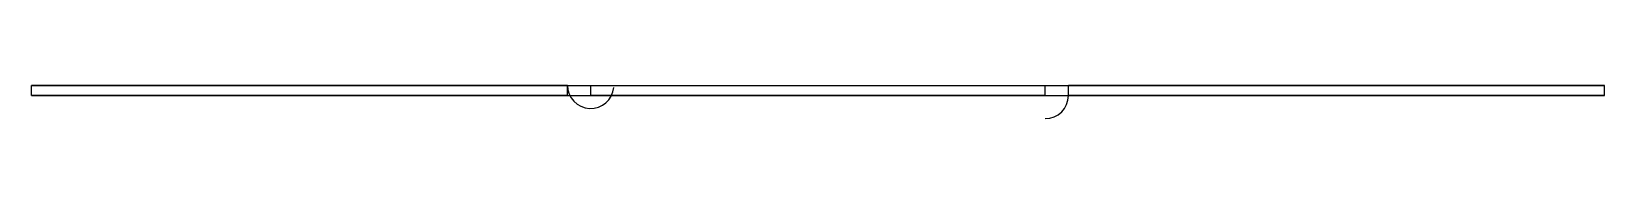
# Model space of a CAD drawing. Header units: millimetres. Extents: x -231 to 231, y -7 to 3.
import ezdxf

# ---------------------------------------------------------------- set-up
doc = ezdxf.new("R2010")
doc.units = ezdxf.units.MM
doc.layers.add('Pocket', color=7, linetype='CONTINUOUS')

msp = doc.modelspace()

# ---------------------------------------------------------------- linework, layer by layer
at = {"layer": 'Pocket'}
for p, q in [((-230.9, 0, -283.5), (-230.9, 3, -283.5)), ((-230.9, 3, -283.5), (230.9, 3, -283.5)), ((-230.9, 0, 283.5), (-230.9, 3, 283.5)), ((-230.9, 0, -283.5), (-230.9, 3, -283.5)), ((-230.9, 3, 283.5), (-230.9, 3, -283.5)), ((-230.9, 3, -283.5), (230.9, 3, -283.5)), ((-73.525, 3, 283.5), (-230.9, 3, 283.5)), ((-230.9, 3, 283.5), (-230.9, 3, -283.5)), ((-230.9, 0, 283.5), (-230.9, 3, 283.5)), ((-73.525, 3, 283.5), (-230.9, 3, 283.5)), ((-230.9, 0, -283.5), (230.9, 0, -283.5)), ((-230.9, 0, 283.5), (-230.9, 0, -283.5)), ((-230.9, 0, -283.5), (230.9, 0, -283.5)), ((-73.525, 0, 283.5), (-230.9, 0, 283.5)), ((-230.9, 0, 283.5), (-230.9, 0, -283.5)), ((-73.525, 0, 283.5), (-230.9, 0, 283.5)), ((-73.525, 3, 283.5), (-73.525, 3, 230.55)), ((-73.525, 0, 283.5), (-73.525, 3, 283.5)), ((-73.525, 0, 230.55), (-73.525, 3, 230.55)), ((-73.525, 0, 283.5), (-73.525, 3, 283.5)), ((-73.525, 3, 283.5), (-73.525, 3, 230.55)), ((-73.525, 0, 230.55), (-73.525, 3, 230.55)), ((-73.525, 0, 230.55), (-73.525, 0, 283.5)), ((-73.525, 0, 230.55), (-73.525, 0, 283.5)), ((-66.725, 3, 223.75), (66.725, 3, 223.75)), ((-66.725, 0, 223.75), (-66.725, 3, 223.75)), ((-66.725, 3, 223.75), (66.725, 3, 223.75)), ((-66.725, 0, 223.75), (-66.725, 3, 223.75)), ((66.725, 0, 223.75), (-66.725, 0, 223.75)), ((66.725, 0, 223.75), (-66.725, 0, 223.75)), ((66.725, 0, 223.75), (66.725, 3, 223.75)), ((66.725, 0, 223.75), (66.725, 3, 223.75)), ((230.9, 3, 283.5), (73.525, 3, 283.5)), ((73.525, 3, 230.55), (73.525, 3, 283.5)), ((73.525, 0, 283.5), (73.525, 3, 283.5)), ((230.9, 3, 283.5), (73.525, 3, 283.5)), ((73.525, 0, 230.55), (73.525, 3, 230.55)), ((73.525, 3, 230.55), (73.525, 3, 283.5)), ((73.525, 0, 283.5), (73.525, 3, 283.5)), ((73.525, 0, 230.55), (73.525, 3, 230.55)), ((230.9, 0, 283.5), (73.525, 0, 283.5)), ((73.525, 0, 283.5), (73.525, 0, 230.55)), ((230.9, 0, 283.5), (73.525, 0, 283.5)), ((73.525, 0, 283.5), (73.525, 0, 230.55)), ((230.9, 0, -283.5), (230.9, 3, -283.5)), ((230.9, 0, -283.5), (230.9, 3, -283.5)), ((230.9, 0, 283.5), (230.9, 3, 283.5)), ((230.9, 3, -283.5), (230.9, 3, 283.5)), ((230.9, 3, -283.5), (230.9, 3, 283.5)), ((230.9, 0, 283.5), (230.9, 3, 283.5)), ((230.9, 0, -283.5), (230.9, 0, 283.5)), ((230.9, 0, -283.5), (230.9, 0, 283.5))]:
    msp.add_line(p, q, dxfattribs=at)
for centre, radius, start, end in [((-66.725, 3, 230.55), 6.8, 180, -5.35583), ((-66.725, 3, 230.55), 6.8, 180, -5.35583), ((-66.725, 0, 230.55), 0, 180, -6.06492), ((-66.725, 0, 230.55), 0, 180, -6.06492), ((66.725, 3, 230.55), 0, -90, 0), ((66.725, 3, 230.55), 0, -90, 0), ((66.725, 0, 230.55), 6.8, -90, 0), ((66.725, 0, 230.55), 6.8, -90, 0)]:
    msp.add_arc(centre, radius, start, end, dxfattribs=at)

doc.saveas('drawing.dxf')
